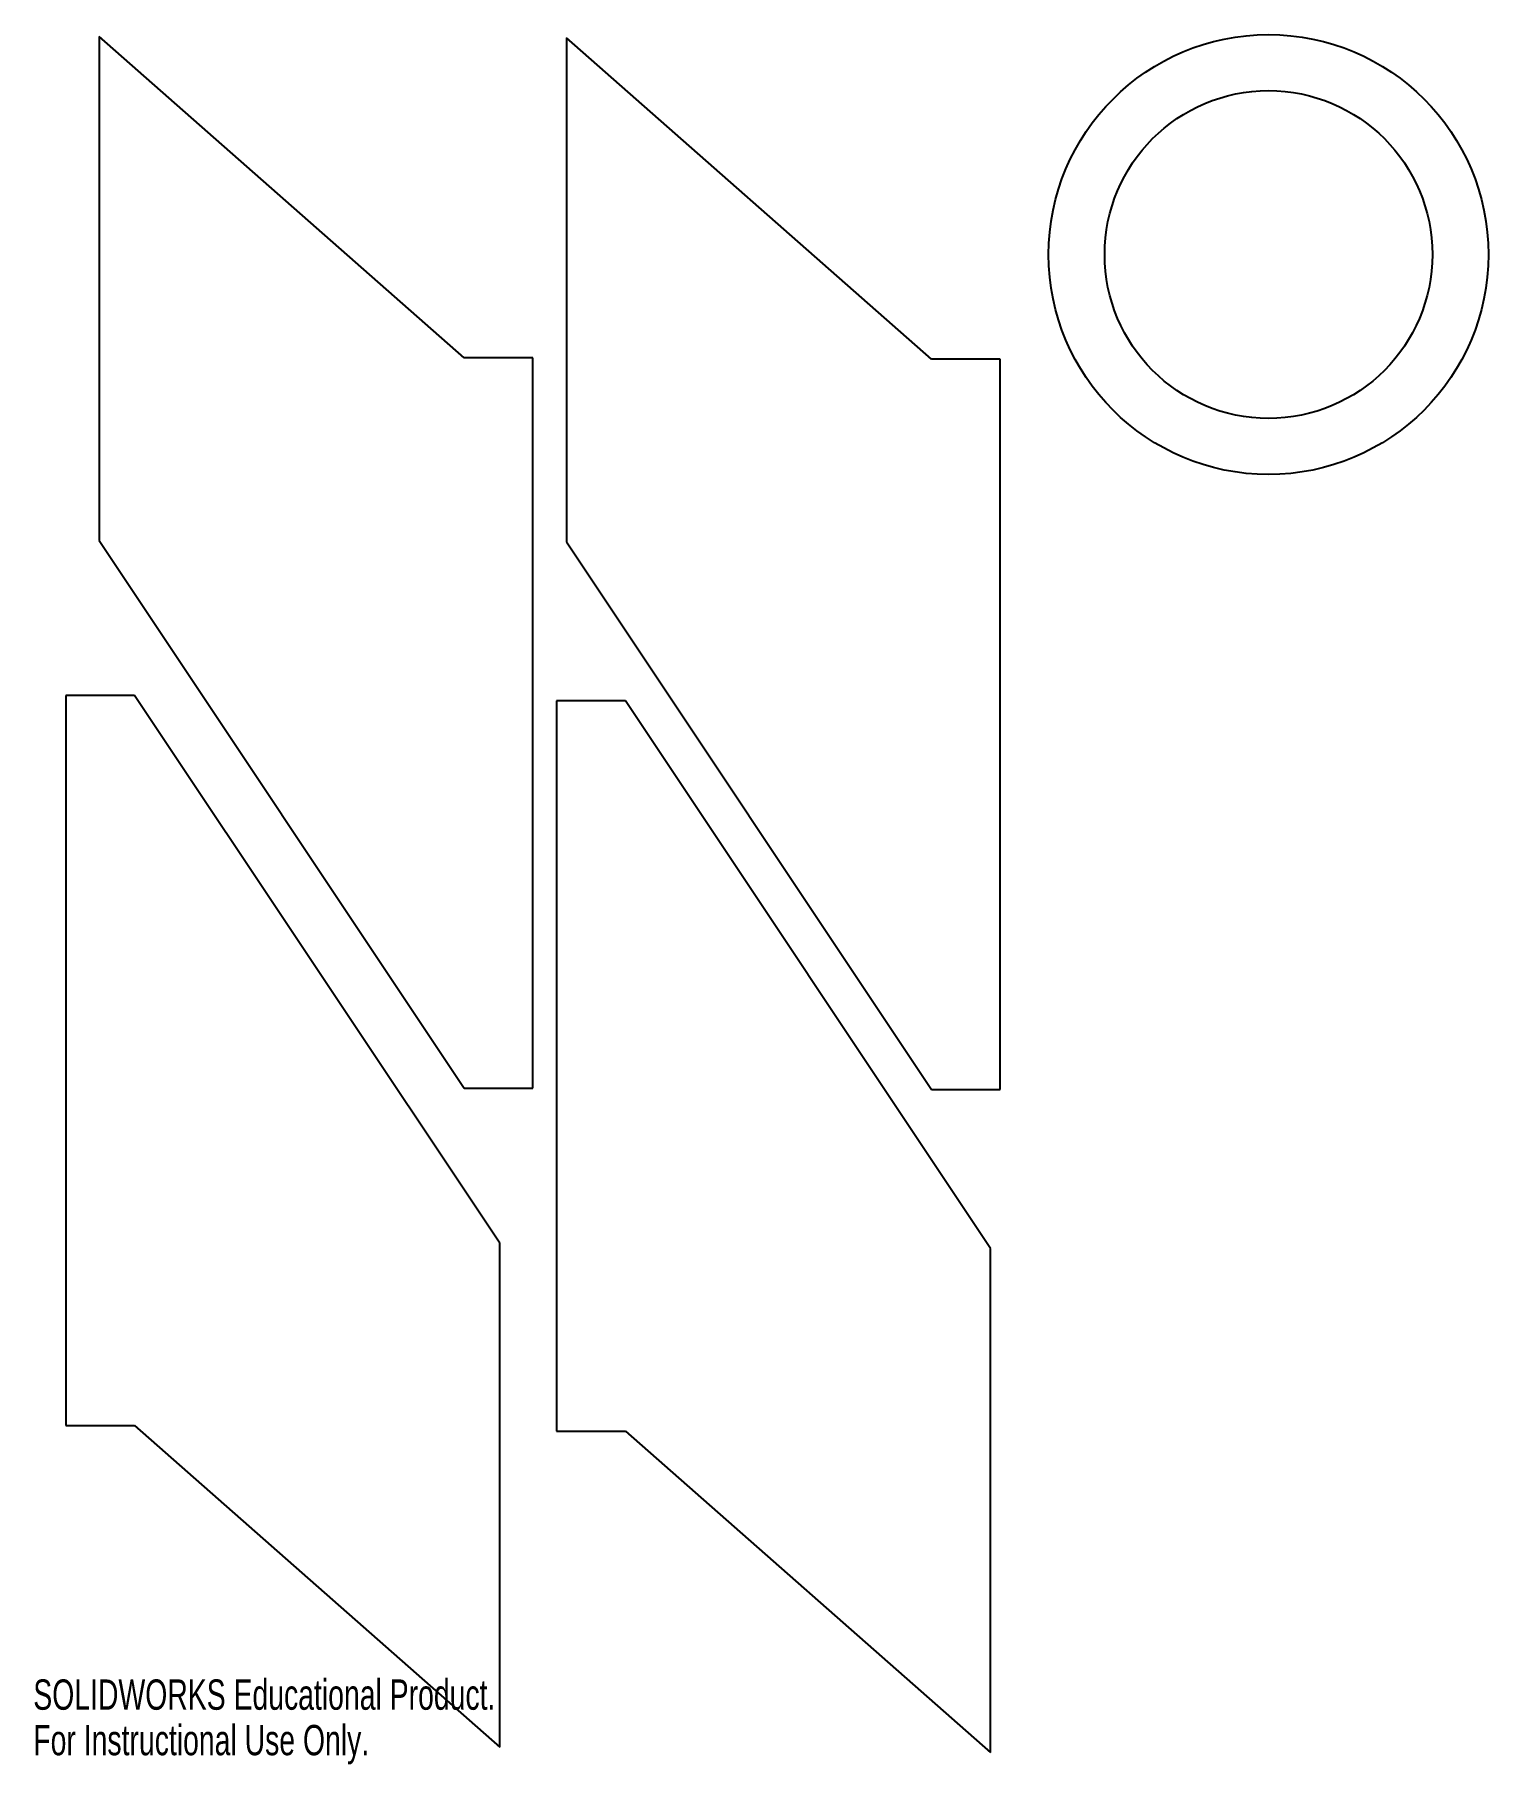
# Model space of a CAD drawing. Header units: millimetres. Extents: x 0 to 253, y 0 to 301.
import ezdxf

# ---------------------------------------------------------------- set-up
doc = ezdxf.new("R2010")
doc.units = ezdxf.units.MM
doc.styles.add('SLDTEXTSTYLE0', font='TXT', dxfattribs={"width": 0.7})

msp = doc.modelspace()

# ---------------------------------------------------------------- linework, layer by layer
at = {"color": 7, "linetype": 'Continuous', "lineweight": 25}
for p, q in [((11.45, 300.39), (11.45, 212.76)), ((74.95, 244.51), (11.45, 300.39)), ((92.72, 300.15), (92.72, 212.52)), ((156.22, 244.27), (92.72, 300.15)), ((86.92, 244.51), (74.95, 244.51)), ((86.92, 117.51), (86.92, 244.51)), ((168.19, 244.27), (156.22, 244.27)), ((168.19, 117.27), (168.19, 244.27)), ((11.45, 212.76), (74.95, 117.51)), ((92.72, 212.52), (156.22, 117.27)), ((5.66, 185.84), (5.66, 58.84)), ((17.63, 185.84), (5.66, 185.84)), ((81.13, 90.59), (17.63, 185.84)), ((91.03, 184.88), (91.03, 57.88)), ((103, 184.88), (91.03, 184.88)), ((166.5, 89.63), (103, 184.88)), ((74.95, 117.51), (86.92, 117.51)), ((156.22, 117.27), (168.19, 117.27)), ((81.13, 2.96), (81.13, 90.59)), ((166.5, 2), (166.5, 89.63)), ((5.66, 58.84), (17.63, 58.84)), ((17.63, 58.84), (81.13, 2.96)), ((91.03, 57.88), (103, 57.88)), ((103, 57.88), (166.5, 2))]:
    msp.add_line(p, q, dxfattribs=at)
for radius in [38.25, 28.5]:
    msp.add_circle((214.86, 262.49), radius, dxfattribs=at)

# ---------------------------------------------------------------- texts
at = {"color": 7, "linetype": 'Continuous', "char_height": 5.273, "attachment_point": 1, "style": 'SLDTEXTSTYLE0'}
for s, insert in [('SOLIDWORKS Educational Product.', (0, 14.71)), ('For Instructional Use Only.', (0, 6.8))]:
    msp.add_mtext(s, dxfattribs=dict(at, insert=insert))

doc.saveas('drawing.dxf')
